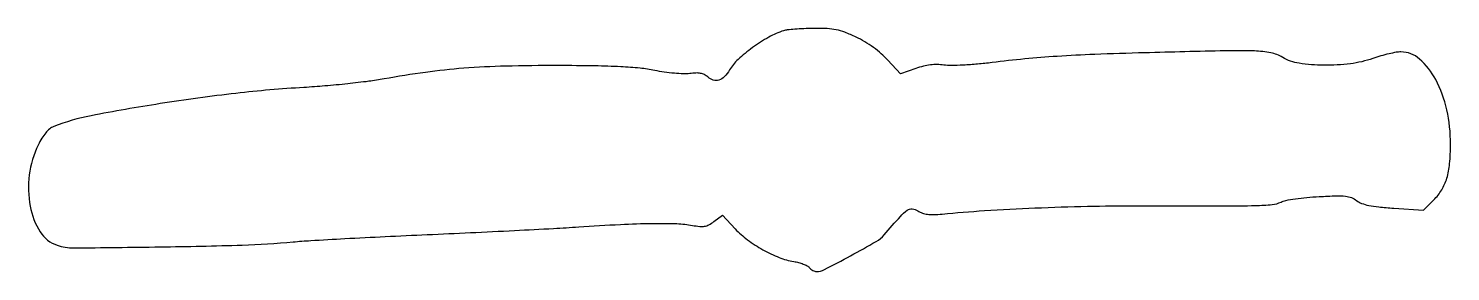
# Model space of a CAD drawing. Extents: x 0 to 479, y 0 to 82.
import ezdxf

# ---------------------------------------------------------------- set-up
doc = ezdxf.new("R2010")
doc.units = 0

msp = doc.modelspace()

# ---------------------------------------------------------------- linework, layer by layer
msp.add_lwpolyline([(254.5, 81.146928, 0.049053), (249.493942, 78.947672, 0.029065), (243.999204, 75.425126, 0.028997), (239.153164, 71.456639, 0.073403), (236.296598, 67.924954, -0.058505), (234.576291, 65.664066, -0.123144), (232.717672, 64.502876, -0.15373), (230.814206, 64.487078, -0.11014), (228.950777, 65.544546, 0.065083), (227.814177, 66.331485, 0.0716), (226.549079, 66.768552, 0.056586), (224.978372, 66.889162, 0.024234), (222.878108, 66.710476, -0.04093), (220.761805, 66.601351, -0.014113), (217.701159, 66.780663, -0.013915), (214.323183, 67.169387, -0.01569), (211.105667, 67.734222, 0.026272), (206.148163, 68.496792, 0.012362), (199.683251, 68.984975, 0.008806), (190.952418, 69.273502, 0.003154), (178.5, 69.387004, 0.006777), (160.888577, 69.197717, 0.013105), (146.818804, 68.486456, 0.014672), (133.906857, 67.111871, 0.011508), (120, 64.890207, -0.013365), (114.827065, 64.083502, -0.00541), (107.7375, 63.249118, -0.005349), (100.086243, 62.515157, -0.006771), (93, 62.008373, 0.014229), (70.129037, 60.029464, 0.01006), (44.579852, 56.562178, 0.009004), (21.348701, 52.50227, 0.045925), (8.767799, 48.846292, 0.077883), (7.420588, 48.056855, 0.046835), (6.099321, 46.752132, 0.038734), (4.809244, 44.94762, 0.023415), (3.557162, 42.636052, 0.080238), (0.55321, 32.549833, 0.079499), (0.862877, 21.99712, 0.092326), (4.220492, 13.39483, 0.175138), (9.98517, 8.848559, 0.082522), (15.464637, 7.984806, 0.001549), (44.589107, 8.317444, 0.00403), (72.227086, 8.941561, 0.015586), (89.343466, 10.000818, -0.008282), (95.281763, 10.455462, -0.001354), (106.797768, 11.114197, -0.001491), (120.355305, 11.812329, -0.001314), (134.5, 12.46115, 0.000976), (149.073402, 13.119767, 0.000923), (163.91875, 13.847194, 0.000916), (177.059155, 14.539544, 0.003233), (185.5, 15.054558, -0.004326), (199.521141, 15.879284, -0.009235), (210.367778, 16.222472, -0.01123), (218.591456, 16.145997, -0.040122), (223.814559, 15.558776, 0.022456), (226.230278, 15.200458, 0.070171), (227.868299, 15.262342, 0.079807), (229.307263, 15.766747, 0.035067), (231.015463, 16.853312), (233.90181, 18.98728), (238.200905, 14.38873, 0.045279), (242.330496, 10.703901, 0.032334), (247.53749, 7.341342, 0.032759), (253.004394, 4.74582, 0.054855), (257.905118, 3.399182, -0.025922), (259.541956, 3.049622, -0.02727), (261.105726, 2.537026, -0.028267), (262.396252, 1.948591, -0.098756), (263.103566, 1.375211, 0.049321), (263.636, 0.849011, 0.04182), (264.290221, 0.403968, 0.04375), (264.961605, 0.099042, 0.084922), (265.540535, 0, 0.11995), (268.195257, 0.646167, 0.004796), (277.045657, 5.334086, 0.006001), (285.638207, 10.12582, 0.085014), (288.342903, 12.359594, -0.004261), (293.804331, 18.594425, -0.055656), (296.090455, 20.647357, -0.177211), (297.794151, 21.118373, -0.125398), (299.688785, 20.46826, 0.058098), (301.19666, 19.713709, 0.053828), (302.87699, 19.301873, 0.040928), (304.981975, 19.19444, 0.016641), (307.847443, 19.378355, -0.008593), (322.072731, 20.521501, -0.00506), (339.106091, 21.423092, -0.004971), (356.770702, 22.003028, -0.006416), (373, 22.166054, 0.000474), (402.622123, 22.111617, 0.006666), (413.26089, 22.244011, 0.01672), (418.986871, 22.583458, 0.094042), (421.919437, 23.427308, -0.070199), (423.503886, 23.965684, -0.011143), (426.748815, 24.506328, -0.012164), (430.627902, 24.968106, -0.010376), (434.736103, 25.27022, -0.005602), (440.613132, 25.513973, -0.034235), (443.646992, 25.398038, -0.066834), (445.647121, 24.908344, -0.073366), (447.378485, 23.916923, 0.077522), (449.068867, 22.967434, 0.038801), (451.431154, 22.289464, 0.025845), (454.799613, 21.77953, 0.008282), (459.845158, 21.364847), (469.905551, 20.705551), (473.349699, 24.149699, 0.060495), (476.007141, 27.541758, 0.062707), (477.737056, 31.431568, 0.050319), (478.691331, 36.323291, 0.022841), (478.994423, 42.846093, 0.054156), (477.735311, 54.519474, 0.069268), (473.99075, 64.652767, 0.086562), (468.546015, 71.596635, 0.185362), (462.285881, 74, 0.045052), (460.704621, 73.857232, 0.01265), (458.275032, 73.351091, 0.012648), (455.544912, 72.636563, 0.013011), (452.880272, 71.79095, -0.051392), (445.258532, 70.00139, -0.03475), (436.340376, 69.479508, -0.034961), (428.015568, 70.15457, -0.096514), (422.5, 72.125755, 0.084484), (418.475227, 73.673422, 0.041253), (412.995826, 74.312327, 0.014114), (403.156427, 74.365383, 0.001023), (376, 73.689585, 0.002815), (359.202134, 73.142518, 0.006424), (346.537083, 72.495621, 0.007897), (335.658874, 71.627081, 0.00755), (324.649219, 70.404806, -0.009011), (319.791418, 69.879865, -0.009454), (314.994894, 69.540115, -0.009166), (310.848499, 69.401261, -0.041021), (308.424954, 69.563525, 0.032777), (306.12901, 69.755265, 0.035299), (303.884651, 69.636699, 0.032901), (301.547038, 69.189248, 0.022577), (298.966732, 68.390923), (293.881994, 66.562477), (289.563729, 71.265659, 0.02922), (287.359079, 73.401791, 0.02148), (284.687751, 75.510504, 0.02112), (281.782889, 77.426355, 0.024739), (278.872732, 78.983631, 0.017599), (275.110692, 80.603917, 0.042858), (272.215809, 81.454639, 0.039768), (269.092378, 81.833372, 0.013384), (264.5, 81.899531, 0.007177), (261.290428, 81.813765, 0.008512), (258.2625, 81.637661, 0.007556), (255.718903, 81.407526, 0.05269)], format="xyb", close=True)

doc.saveas('drawing.dxf')
